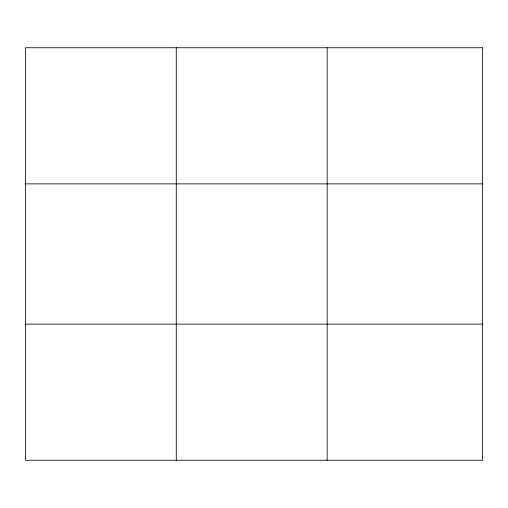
<?xml version="1.0" encoding="UTF-8"?>
<svg xmlns="http://www.w3.org/2000/svg" width="508" height="508" viewBox="0 0 508 508"><rect width="100%" height="100%" fill="white"/><g stroke="black" fill="none" stroke-linecap="round" stroke-linejoin="round"><path stroke-width="0.76" d="M176.276 47.746L176.276 460.254M327.152 47.746L327.152 460.254M25.4 183.871L482.6 183.871M25.4 324.129L482.6 324.129M482.6 47.746L482.6 460.254L25.4 460.254L25.4 47.746L482.6 47.746"/></g></svg>
